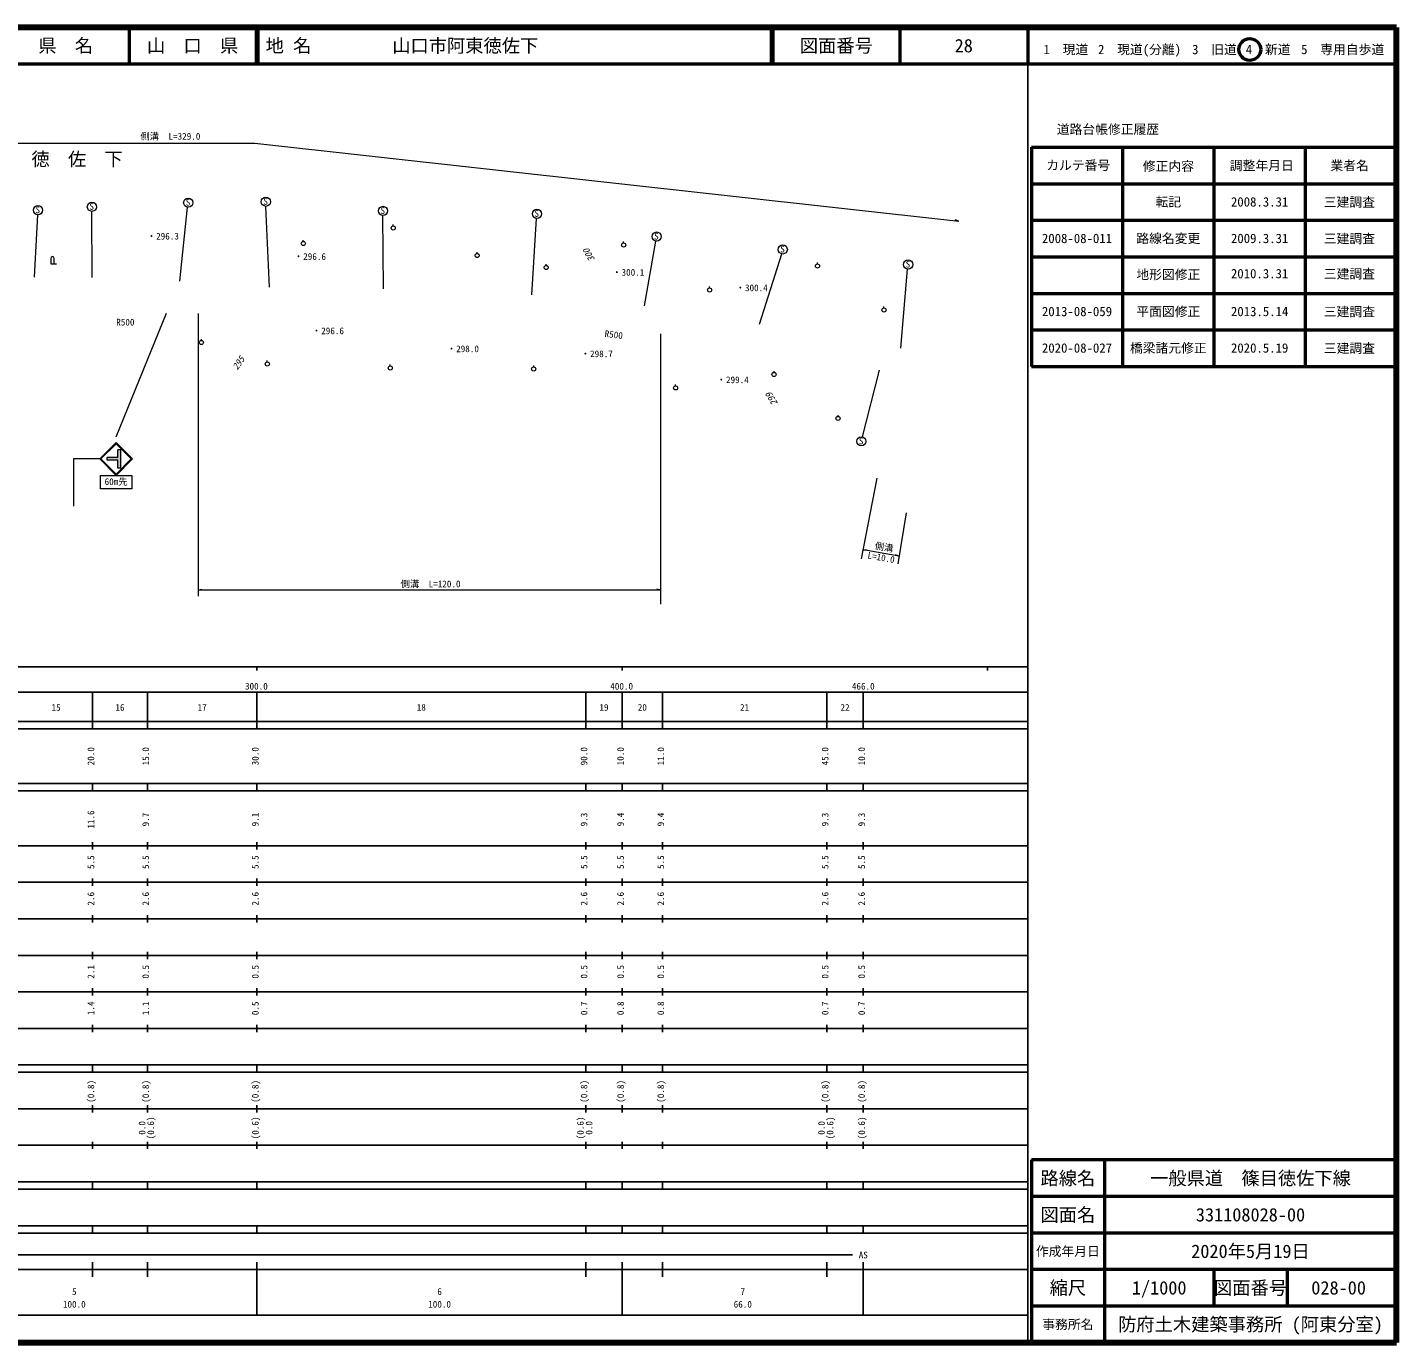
# Model space of a CAD drawing. Units: millimetres on the paper, with parts at other scales. Extents: x 40 to 680, y 20 to 380.
# Drawn here: x 305.2 to 680, y 20 to 380 of the extents above; entities that cross this region are included whole.
import ezdxf
from ezdxf.enums import TextEntityAlignment as Align

# ---------------------------------------------------------------- set-up
doc = ezdxf.new("R2010")
doc.units = ezdxf.units.MM
for name, color, linetype, lineweight in [('M-BGD', 7, 'Continuous', 13), ('M-STR-HTXT', 7, 'Continuous', 13), ('M-STR-STRC', 7, 'Continuous', 13), ('M-TTL', 2, 'Continuous', 140), ('M-TTL-BAND', 7, 'Continuous', 25), ('M-TTL-FRAM', 2, 'Continuous', 50), ('M-TTL-LINE', 7, 'Continuous', 50)]:
    doc.layers.add(name, color=color, linetype=linetype, lineweight=lineweight)
doc.layers.add('M-BMK-HTXT', color=7, linetype='Continuous')
doc.layers.add('M-TTL-TXT', color=7, linetype='Continuous')
doc.styles.add('ＭＳ ゴシック', font='')
doc.styles.get('ＭＳ ゴシック').set_extended_font_data('MS Gothic')

msp = doc.modelspace()

# ---------------------------------------------------------------- hatches: boundary and pattern name
at = {"layer": 'M-STR-STRC'}
msp.add_hatch(color=256, dxfattribs=at).paths.add_polyline_path([(326.949, 262.263), (329.949, 262.263), (329.949, 264.388), (330.699, 264.388), (330.699, 259.388), (329.949, 259.388), (329.949, 261.513), (326.949, 261.513)])

# ---------------------------------------------------------------- linework, layer by layer
at = {"layer": 'M-BGD'}
for p, q in [((346.899, 310.491), (349.017, 330.786)), ((371.449, 308.849), (370.463, 331.019)), ((307.131, 311.627), (307.966, 328.719)), ((322.926, 311.556), (322.788, 329.647)), ((402.628, 308.398), (402.475, 328.523)), ((443.208, 306.821), (444.532, 327.727)), ((405.311, 325.652), (405.311, 326.027)), ((380.685, 321.411), (380.685, 321.786)), ((468.381, 321), (468.381, 321.375)), ((474.124, 303.743), (477.163, 321.525)), ((311.552, 316.764), (311.552, 315.244)), ((311.552, 315.244), (313.152, 315.244)), ((312.512, 315.244), (312.512, 316.764)), ((312.512, 316.764), (312.512, 316.764)), ((428.295, 318.127), (428.295, 318.502)), ((447.175, 314.844), (447.175, 315.219)), ((505.595, 298.728), (511.658, 318.001)), ((521.465, 315.254), (521.465, 315.629)), ((544.234, 292.205), (546.128, 313.848)), ((491.913, 308.687), (491.913, 309.062)), ((539.661, 303.214), (539.661, 303.589)), ((352.775, 294.322), (352.775, 294.697)), ((370.834, 288.439), (370.834, 288.814)), ((404.49, 287.344), (404.49, 287.719)), ((443.755, 287.071), (443.755, 287.446)), ((509.562, 285.566), (509.562, 285.941)), ((538.351, 286.145), (533.73, 267.909)), ((482.61, 281.872), (482.61, 282.247)), ((527.074, 273.526), (527.074, 273.901))]:
    msp.add_line(p, q, dxfattribs=at)
for centre, radius in [((308.061, 329.965), 1.25), ((322.81, 330.897), 1.25), ((349.183, 332.025), 1.25), ((370.437, 332.269), 1.25), ((402.497, 329.773), 1.25), ((444.645, 328.972), 1.25), ((405.311, 325.089), 0.562), ((477.412, 322.75), 1.25), ((380.685, 320.848), 0.562), ((468.381, 320.438), 0.562), ((511.953, 319.216), 1.25), ((428.295, 317.565), 0.562), ((521.465, 314.691), 0.562), ((546.274, 315.089), 1.25), ((447.175, 314.281), 0.562), ((491.913, 308.124), 0.562), ((539.661, 302.652), 0.562), ((352.775, 293.759), 0.562), ((370.834, 287.876), 0.562), ((404.49, 286.782), 0.562), ((443.755, 286.508), 0.562), ((509.562, 285.003), 0.562), ((482.61, 281.309), 0.562), ((527.074, 272.964), 0.562), ((533.455, 266.689), 1.25)]:
    msp.add_circle(centre, radius, dxfattribs=at)
msp.add_arc((312.032, 316.764), 0.48, 0, 180, dxfattribs=at)
at = {"layer": 'M-STR-HTXT'}
for p, q in [((231.42, 348.319), (367.381, 348.319)), ((367.381, 348.319), (560.126, 326.925)), ((560.126, 326.925), (559.16, 327.284)), ((351.949, 301.662), (351.949, 224.301)), ((478.446, 296.108), (478.446, 222.161)), ((533.541, 234.534), (537.806, 256.572)), ((545.735, 247.16), (543.405, 233.201)), ((534.01, 236.96), (535.039, 237.031)), ((543.744, 235.232), (534.01, 236.96)), ((543.744, 235.232), (542.803, 235.653)), ((351.949, 226.025), (352.949, 226.275)), ((351.949, 226.025), (478.446, 226.025)), ((478.446, 226.025), (477.446, 226.275))]:
    msp.add_line(p, q, dxfattribs=at)
at = {"layer": 'M-STR-STRC'}
for p, q in [((329.45, 267.919), (343.255, 301.786)), ((324.95, 261.888), (329.45, 266.388)), ((333.95, 261.888), (329.45, 266.388)), ((325.303, 261.888), (329.45, 266.035)), ((333.597, 261.888), (329.45, 266.035)), ((330.699, 264.388), (329.949, 264.388)), ((329.949, 262.263), (329.949, 264.388)), ((330.699, 259.388), (330.699, 264.388)), ((324.95, 261.888), (329.45, 257.388)), ((325.303, 261.888), (329.45, 257.741)), ((326.949, 261.513), (326.949, 262.263)), ((329.949, 262.263), (326.949, 262.263)), ((329.949, 261.513), (326.949, 261.513)), ((329.45, 257.741), (333.597, 261.888)), ((329.45, 257.388), (333.95, 261.888)), ((329.949, 259.388), (329.949, 261.513)), ((330.699, 259.388), (329.949, 259.388))]:
    msp.add_line(p, q, dxfattribs=at)
msp.add_lwpolyline([(324.95, 261.888), (317.73, 261.888), (317.73, 248.983)], dxfattribs=at)
msp.add_lwpolyline([(325.197, 257.388), (333.703, 257.388), (333.703, 253.655), (325.197, 253.655)], close=True, dxfattribs=at)
at = {"layer": 'M-TTL'}
for p, q in [((680, 380), (40, 380)), ((680, 20), (680, 380)), ((40, 20), (680, 20))]:
    msp.add_line(p, q, dxfattribs=at)
at = {"layer": 'M-TTL-BAND'}
for p, q in [((579, 20), (579, 370)), ((40, 205), (579, 205)), ((368, 205), (368, 204)), ((468, 205), (468, 204)), ((568, 205), (568, 204)), ((68, 198), (579, 198)), ((323, 188), (323, 198)), ((338, 188), (338, 198)), ((368, 188), (368, 198)), ((458, 188), (458, 198)), ((468, 188), (468, 198)), ((479, 188), (479, 198)), ((524, 188), (524, 198)), ((534, 188), (534, 198)), ((40, 190), (579, 190)), ((40, 188), (579, 188)), ((40, 173), (579, 173)), ((323, 171), (323, 173)), ((338, 171), (338, 173)), ((368, 171), (368, 173)), ((458, 171), (458, 173)), ((468, 171), (468, 173)), ((479, 171), (479, 173)), ((524, 171), (524, 173)), ((534, 171), (534, 173)), ((40, 171), (579, 171)), ((40, 156), (579, 156)), ((323, 155), (323, 157)), ((338, 155), (338, 157)), ((368, 155), (368, 157)), ((458, 155), (458, 157)), ((468, 155), (468, 157)), ((479, 155), (479, 157)), ((524, 155), (524, 157)), ((534, 155), (534, 157)), ((323, 145), (323, 147)), ((338, 145), (338, 147)), ((368, 145), (368, 147)), ((458, 145), (458, 147)), ((468, 145), (468, 147)), ((479, 145), (479, 147)), ((524, 145), (524, 147)), ((534, 145), (534, 147)), ((46, 146), (579, 146)), ((52, 136), (579, 136)), ((323, 135), (323, 137)), ((338, 135), (338, 137)), ((368, 135), (368, 137)), ((458, 135), (458, 137)), ((468, 135), (468, 137)), ((479, 135), (479, 137)), ((524, 135), (524, 137)), ((534, 135), (534, 137)), ((46, 126), (579, 126)), ((323, 125), (323, 127)), ((338, 125), (338, 127)), ((368, 125), (368, 127)), ((458, 125), (458, 127)), ((468, 125), (468, 127)), ((479, 125), (479, 127)), ((524, 125), (524, 127)), ((534, 125), (534, 127)), ((323, 115), (323, 117)), ((338, 115), (338, 117)), ((368, 115), (368, 117)), ((458, 115), (458, 117)), ((468, 115), (468, 117)), ((479, 115), (479, 117)), ((524, 115), (524, 117)), ((534, 115), (534, 117)), ((52, 116), (579, 116)), ((46, 106), (579, 106)), ((323, 105), (323, 107)), ((338, 105), (338, 107)), ((368, 105), (368, 107)), ((458, 105), (458, 107)), ((468, 105), (468, 107)), ((479, 105), (479, 107)), ((524, 105), (524, 107)), ((534, 105), (534, 107)), ((40, 96), (579, 96)), ((40, 94), (579, 94)), ((323, 94), (323, 96)), ((338, 94), (338, 96)), ((368, 94), (368, 96)), ((458, 94), (458, 96)), ((468, 94), (468, 96)), ((479, 94), (479, 96)), ((524, 94), (524, 96)), ((534, 94), (534, 96)), ((49, 84), (579, 84)), ((323, 83), (323, 85)), ((338, 83), (338, 85)), ((368, 83), (368, 85)), ((458, 83), (458, 85)), ((468, 83), (468, 85)), ((479, 83), (479, 85)), ((524, 83), (524, 85)), ((534, 83), (534, 85)), ((323, 73), (323, 75)), ((338, 73), (338, 75)), ((368, 73), (368, 75)), ((458, 73), (458, 75)), ((468, 73), (468, 75)), ((479, 73), (479, 75)), ((524, 73), (524, 75)), ((534, 73), (534, 75)), ((40, 74), (579, 74)), ((40, 64), (579, 64)), ((323, 62), (323, 64)), ((338, 62), (338, 64)), ((368, 62), (368, 64)), ((458, 62), (458, 64)), ((468, 62), (468, 64)), ((479, 62), (479, 64)), ((524, 62), (524, 64)), ((534, 62), (534, 64)), ((40, 62), (579, 62)), ((40, 52), (579, 52)), ((40, 50), (579, 50)), ((323, 50), (323, 52)), ((338, 50), (338, 52)), ((368, 50), (368, 52)), ((458, 50), (458, 52)), ((468, 50), (468, 52)), ((479, 50), (479, 52)), ((524, 50), (524, 52)), ((534, 50), (534, 52)), ((71, 44), (531, 44)), ((323, 38), (323, 42)), ((338, 38), (338, 42)), ((368, 27.5), (368, 42)), ((458, 38), (458, 42)), ((468, 27.5), (468, 42)), ((479, 38), (479, 42)), ((524, 38), (524, 42)), ((534, 27.5), (534, 42)), ((40, 40), (579, 40)), ((68, 27.5), (579, 27.5))]:
    msp.add_line(p, q, dxfattribs=at)
at = {"layer": 'M-TTL-FRAM'}
for p, q in [((580, 347.197), (580, 287.197)), ((580, 347.197), (680, 347.197)), ((580, 287.197), (680, 287.197)), ((680, 70), (580, 70)), ((580, 70), (580, 20))]:
    msp.add_line(p, q, dxfattribs=at)
at = {"layer": 'M-TTL-LINE'}
for p, q in [((333, 380), (333, 370)), ((367.75, 380), (367.75, 370)), ((368.25, 380), (368.25, 370)), ((508.747, 380), (508.747, 370)), ((509.247, 380), (509.247, 370)), ((543.997, 380), (543.997, 370)), ((579, 380), (579, 370)), ((40, 370), (680, 370)), ((605, 347.197), (605, 287.197)), ((630, 347.197), (630, 287.197)), ((655, 347.197), (655, 287.197)), ((580, 337.197), (680, 337.197)), ((580, 327.197), (680, 327.197)), ((580, 317.197), (680, 317.197)), ((580, 307.197), (680, 307.197)), ((580, 297.197), (680, 297.197)), ((600, 70), (600, 20)), ((680, 60), (580, 60)), ((680, 50), (580, 50)), ((680, 40), (580, 40)), ((630, 40), (630, 30)), ((650, 40), (650, 30)), ((680, 30), (580, 30))]:
    msp.add_line(p, q, dxfattribs=at)
msp.add_circle((639.798, 373.958), 3, dxfattribs=at)

# ---------------------------------------------------------------- texts
at = {"layer": 'M-BGD', "style": 'ＭＳ ゴシック'}
for p in [(307.382, 328.592), (322.131, 329.523), (348.504, 330.651), (369.759, 330.895), (401.819, 328.399), (443.966, 327.599), (476.733, 321.377), (511.274, 317.843), (545.595, 313.716), (532.776, 265.316)]:
    msp.add_text('S', height=1.833, dxfattribs=at).set_placement(p, align=Align.BOTTOM_LEFT)
for s, p in [('・296.3', (342.232, 322.847)), ('・296.6', (382.5, 317.284)), ('・300.1', (469.649, 312.951)), ('・300.4', (503.442, 308.71)), ('R500', (331.971, 299.316)), ('・296.6', (387.425, 296.944)), ('・298.0', (424.365, 292.019)), ('・298.7', (461.03, 290.651)), ('・299.4', (498.243, 283.537))]:
    msp.add_text(s, height=1.833, dxfattribs=at).set_placement(p, align=Align.MIDDLE_CENTER)
at = {"layer": 'M-BGD', "style": 'ＭＳ ゴシック', "oblique": 15}
for s, rotation, p in [('300', 119.291, (458.891, 317.656)), ('295', 55.989, (362.95, 288.132)), ('299', 121.314, (508.933, 278.276))]:
    msp.add_text(s, height=1.833, rotation=rotation, dxfattribs=at).set_placement(p, align=Align.MIDDLE_CENTER)
at = {"layer": 'M-BGD', "style": 'ＭＳ ゴシック'}
msp.add_text('R500', height=1.833, rotation=353.296, dxfattribs=at).set_placement((465.682, 295.895), align=Align.MIDDLE_CENTER)
at = {"layer": 'M-BMK-HTXT', "style": 'ＭＳ ゴシック'}
msp.add_text('徳\u3000佐\u3000下', height=3.666, dxfattribs=at).set_placement((318.758, 343.956), align=Align.MIDDLE_CENTER)
at = {"layer": 'M-STR-HTXT', "style": 'ＭＳ ゴシック'}
for s, p in [('側溝\u3000L=329.0', (336.083, 348.719)), ('側溝\u3000L=120.0', (407.301, 226.202))]:
    msp.add_text(s, height=1.833, dxfattribs=at).set_placement(p, align=Align.BOTTOM_LEFT)
for s, p in [('L=10.0', (534.949, 234.129)), ('側溝', (536.914, 236.74))]:
    msp.add_text(s, height=1.833, rotation=349.935, dxfattribs=at).set_placement(p, align=Align.BOTTOM_LEFT)
at = {"layer": 'M-STR-STRC', "style": 'ＭＳ ゴシック'}
msp.add_text('60m先', height=1.833, dxfattribs=at).set_placement((326.294, 254.203), align=Align.BOTTOM_LEFT)
at = {"layer": 'M-TTL-BAND', "style": 'ＭＳ ゴシック'}
for s, p in [('300.0', (367.844, 198.195)), ('400.0', (467.844, 198.195)), ('466.0', (534, 198.195)), ('15', (313, 192.405)), ('16', (330.5, 192.405)), ('17', (353, 192.405)), ('18', (413, 192.405)), ('19', (463, 192.405)), ('20', (473.5, 192.405)), ('21', (501.5, 192.405)), ('22', (529, 192.405)), ('AS', (534, 42.5)), ('5', (318, 32.523)), ('6', (418, 32.523)), ('7', (501, 32.523)), ('100.0', (318, 29.033)), ('100.0', (418, 29.033)), ('66.0', (501, 29.033))]:
    msp.add_text(s, height=1.833, dxfattribs=at).set_placement(p, align=Align.BOTTOM_CENTER)
for s, p in [('20.0', (324, 180.5)), ('15.0', (339, 180.5)), ('30.0', (369, 180.5)), ('90.0', (459, 180.5)), ('10.0', (469, 180.5)), ('11.0', (480, 180.5)), ('45.0', (525, 180.5)), ('10.0', (535, 180.5)), ('11.6', (324, 163.174)), ('9.4', (469, 163.174)), ('9.4', (480, 163.174)), ('9.7', (339, 163.174)), ('9.1', (369, 163.174)), ('9.3', (459, 163.174)), ('9.3', (525, 163.174)), ('9.3', (535, 163.174)), ('5.5', (324, 151.5)), ('5.5', (339, 151.5)), ('5.5', (369, 151.5)), ('5.5', (459, 151.5)), ('5.5', (469, 151.5)), ('5.5', (480, 151.5)), ('5.5', (525, 151.5)), ('5.5', (535, 151.5)), ('2.6', (324, 141.5)), ('2.6', (339, 141.5)), ('2.6', (369, 141.5)), ('2.6', (459, 141.5)), ('2.6', (469, 141.5)), ('2.6', (480, 141.5)), ('2.6', (525, 141.5)), ('2.6', (535, 141.5)), ('2.1', (324, 121.5)), ('0.5', (339, 121.5)), ('0.5', (369, 121.5)), ('0.5', (459, 121.5)), ('0.5', (469, 121.5)), ('0.5', (480, 121.5)), ('0.5', (525, 121.5)), ('0.5', (535, 121.5)), ('1.4', (324, 111.5)), ('1.1', (339, 111.5)), ('0.5', (369, 111.5)), ('0.7', (459, 111.5)), ('0.8', (469, 111.5)), ('0.8', (480, 111.5)), ('0.7', (525, 111.5)), ('0.7', (535, 111.5)), ('(0.8)', (324, 88.764)), ('(0.8)', (339, 88.764)), ('(0.8)', (369, 88.764)), ('(0.8)', (459, 88.764)), ('(0.8)', (469, 88.764)), ('(0.8)', (480, 88.764)), ('(0.8)', (525, 88.764)), ('(0.8)', (535, 88.764)), ('0.0', (338, 78.764)), ('(0.6)', (340.37, 78.764)), ('(0.6)', (369, 78.764)), ('(0.6)', (458, 78.764)), ('0.0', (460.37, 78.764)), ('0.0', (524, 78.764)), ('(0.6)', (526.37, 78.764)), ('(0.6)', (535, 78.764))]:
    msp.add_text(s, height=1.833, rotation=90, dxfattribs=at).set_placement(p, align=Align.BOTTOM_CENTER)
at = {"layer": 'M-TTL-TXT', "style": 'ＭＳ ゴシック'}
for s, height, p in [('県\u3000名', 3.666, (315.625, 375)), ('山\u3000口\u3000県', 3.666, (350.375, 375)), ('図面番号', 3.666, (526.622, 375)), ('28', 3.666, (561.497, 375)), ('1\u3000現道', 2.566, (589.448, 373.958)), ('2\u3000現道(分離)', 2.566, (609.619, 373.958)), ('3\u3000旧道', 2.566, (630.121, 373.958)), ('4\u3000新道', 2.566, (644.824, 373.958)), ('5\u3000専用自歩道', 2.566, (665.228, 373.958)), ('道路台帳修正履歴', 2.566, (600.968, 352.113)), ('カルテ番号', 2.566, (592.839, 342.277)), ('修正内容', 2.566, (617.509, 342.023)), ('調整年月日', 2.566, (643.089, 342.197)), ('業者名', 2.566, (667.134, 342.197)), ('転記', 2.566, (617.5, 332.245)), ('三建調査', 2.566, (667.077, 332.189)), ('2008.3.31', 2.566, (642.5, 332.245)), ('2008-08-011', 2.566, (592.5, 322.245)), ('路線名変更', 2.566, (617.5, 322.245)), ('2009.3.31', 2.566, (642.5, 322.245)), ('三建調査', 2.566, (667.077, 322.189)), ('地形図修正', 2.566, (617.5, 312.367)), ('2010.3.31', 2.566, (642.5, 312.6)), ('三建調査', 2.566, (667.077, 312.543)), ('平面図修正', 2.566, (617.5, 302.245)), ('三建調査', 2.566, (667.077, 302.189)), ('2013-08-059', 2.566, (592.5, 302.245)), ('2013.5.14', 2.566, (642.5, 302.245)), ('2020-08-027', 2.566, (592.5, 292.245)), ('橋梁諸元修正', 2.566, (617.5, 292.245)), ('2020.5.19', 2.566, (642.5, 292.245)), ('三建調査', 2.566, (667.077, 292.189)), ('路線名', 3.666, (590, 65)), ('路線名', 3.666, (590, 65)), ('一般県道\u3000篠目徳佐下線', 3.666, (640, 65)), ('図面名', 3.666, (590, 55)), ('図面名', 3.666, (590, 55)), ('331108028-00', 3.666, (640, 55)), ('作成年月日', 2.566, (590, 45)), ('作成年月日', 2.566, (590, 45)), ('2020年5月19日', 3.666, (640, 45)), ('縮尺', 3.666, (590, 35)), ('縮尺', 3.666, (590, 35)), ('1/1000', 3.666, (615, 35)), ('図面番号', 3.666, (640, 35)), ('図面番号', 3.666, (640, 35)), ('028-00', 3.666, (664.125, 35)), ('事務所名', 2.566, (590, 25)), ('事務所名', 2.566, (590, 25)), ('防府土木建築事務所 (阿東分室)', 3.666, (640, 25))]:
    msp.add_text(s, height=height, dxfattribs=at).set_placement(p, align=Align.MIDDLE_CENTER)
for s, p in [('地 名', (370.38, 375)), ('山口市阿東徳佐下', (405.024, 375))]:
    msp.add_text(s, height=3.666, dxfattribs=at).set_placement(p, align=Align.MIDDLE_LEFT)

doc.saveas('drawing.dxf')
